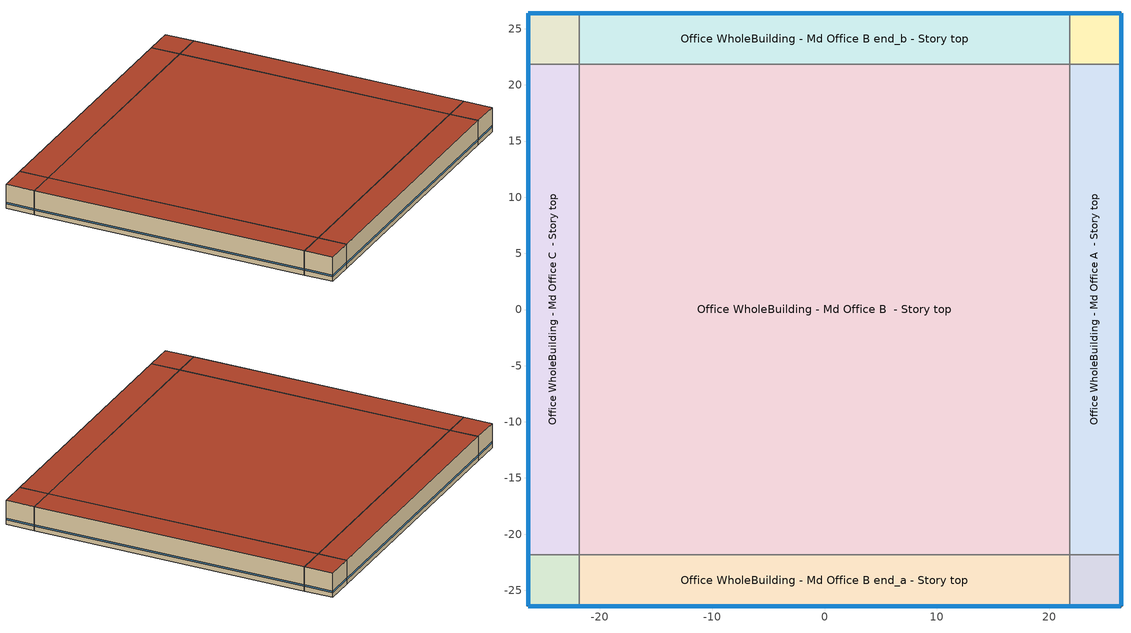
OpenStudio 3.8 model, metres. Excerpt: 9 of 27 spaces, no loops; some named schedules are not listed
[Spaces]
Office WholeBuilding - Md Office A end_a - Story top
 floor adiabatic (Typical Interior Floor): 26.4,-26.4 21.82,-26.4 21.82,-21.82 26.4,-21.82 z7.92
 wall outside (Office WholeBuilding - Md Office A end_a - Story top Wall 1 c tbd): 21.82,-26.4 26.4,-26.4 z7.92:11.89
 wall outside (Office WholeBuilding - Md Office A end_a - Story top Wall 3 c tbd): 26.4,-26.4 26.4,-21.82 z7.92:11.89
 wall to Office WholeBuilding - Md Office B end_a - Story top: 21.82,-21.82 21.82,-26.4 z7.92:11.89
 wall to Office WholeBuilding - Md Office A  - Story top: 26.4,-21.82 21.82,-21.82 z7.92:11.89
 window (Window U-1.01 SHGC 0.74): 21.85,-26.4 26.37,-26.4 / 26.4,-26.37 26.4,-21.85 z8.69:8.93
 roof outside (Office WholeBuilding - Md Office A end_a - Story top RoofCeiling 1 c tbd): 26.4,-21.82 21.82,-21.82 21.82,-26.4 26.4,-26.4 z11.89
Office WholeBuilding - Md Office B end_a - Story top
 floor adiabatic (Typical Interior Floor): 21.82,-26.4 -21.82,-26.4 -21.82,-21.82 21.82,-21.82 z7.92
 wall outside (Office WholeBuilding - Md Office B end_a - Story top Wall 1 c tbd): -21.82,-26.4 21.82,-26.4 z7.92:11.89
 wall to Office WholeBuilding - Md Office C end_a - Story top: -21.82,-21.82 -21.82,-26.4 z7.92:11.89
 wall to Office WholeBuilding - Md Office B  - Story top: 21.82,-21.82 -21.82,-21.82 z7.92:11.89
 window (Window U-1.01 SHGC 0.74): -21.8,-26.4 21.8,-26.4 z8.69:8.92
 roof outside (Office WholeBuilding - Md Office B end_a - Story top RoofCeiling 1 c tbd): 21.82,-21.82 -21.82,-21.82 -21.82,-26.4 21.82,-26.4 z11.89
Office WholeBuilding - Md Office C end_a - Story top
 floor adiabatic (Typical Interior Floor): -21.82,-26.4 -26.4,-26.4 -26.4,-21.82 -21.82,-21.82 z7.92
 wall outside (Office WholeBuilding - Md Office C end_a - Story top Wall 1 c tbd): -26.4,-26.4 -21.82,-26.4 z7.92:11.89
 wall outside (Office WholeBuilding - Md Office C end_a - Story top Wall 2 c tbd): -26.4,-21.82 -26.4,-26.4 z7.92:11.89
 wall to Office WholeBuilding - Md Office C  - Story top: -21.82,-21.82 -26.4,-21.82 z7.92:11.89
 window (Window U-1.01 SHGC 0.74): -26.37,-26.4 -21.85,-26.4 / -26.4,-21.85 -26.4,-26.37 z8.69:8.93
 roof outside (Office WholeBuilding - Md Office C end_a - Story top RoofCeiling 1 c tbd): -21.82,-21.82 -26.4,-21.82 -26.4,-26.4 -21.82,-26.4 z11.89
Office WholeBuilding - Md Office A  - Story top
 floor adiabatic (Typical Interior Floor): 26.4,-21.82 21.82,-21.82 21.82,21.82 26.4,21.82 z7.92
 wall outside (Office WholeBuilding - Md Office A  - Story top Wall 3 c tbd): 26.4,-21.82 26.4,21.82 z7.92:11.89
 wall to Office WholeBuilding - Md Office B  - Story top: 21.82,21.82 21.82,-21.82 z7.92:11.89
 wall to Office WholeBuilding - Md Office A end_b - Story top: 26.4,21.82 21.82,21.82 z7.92:11.89
 window (Window U-1.01 SHGC 0.74): 26.4,-21.8 26.4,21.8 z8.69:8.92
 roof outside (Office WholeBuilding - Md Office A  - Story top RoofCeiling 1 c tbd): 26.4,21.82 21.82,21.82 21.82,-21.82 26.4,-21.82 z11.89
Office WholeBuilding - Md Office B  - Story top
 floor adiabatic (Typical Interior Floor): 21.82,-21.82 -21.82,-21.82 -21.82,21.82 21.82,21.82 z7.92
 wall to Office WholeBuilding - Md Office C  - Story top: -21.82,21.82 -21.82,-21.82 z7.92:11.89
 wall to Office WholeBuilding - Md Office B end_b - Story top: 21.82,21.82 -21.82,21.82 z7.92:11.89
 roof outside: 21.82,21.82 -21.82,21.82 -21.82,-21.82 21.82,-21.82 z11.89
Office WholeBuilding - Md Office C  - Story top
 floor adiabatic (Typical Interior Floor): -21.82,-21.82 -26.4,-21.82 -26.4,21.82 -21.82,21.82 z7.92
 wall outside (Office WholeBuilding - Md Office C  - Story top Wall 2 c tbd): -26.4,21.82 -26.4,-21.82 z7.92:11.89
 wall to Office WholeBuilding - Md Office C end_b - Story top: -21.82,21.82 -26.4,21.82 z7.92:11.89
 window (Window U-1.01 SHGC 0.74): -26.4,21.8 -26.4,-21.8 z8.69:8.92
 roof outside (Office WholeBuilding - Md Office C  - Story top RoofCeiling 1 c tbd): -21.82,21.82 -26.4,21.82 -26.4,-21.82 -21.82,-21.82 z11.89
Office WholeBuilding - Md Office A end_b - Story top
 floor adiabatic (Typical Interior Floor): 26.4,21.82 21.82,21.82 21.82,26.4 26.4,26.4 z7.92
 wall outside (Office WholeBuilding - Md Office A end_b - Story top Wall 4 c tbd): 26.4,26.4 21.82,26.4 z7.92:11.89
 wall outside (Office WholeBuilding - Md Office A end_b - Story top Wall 3 c tbd): 26.4,21.82 26.4,26.4 z7.92:11.89
 wall to Office WholeBuilding - Md Office B end_b - Story top: 21.82,26.4 21.82,21.82 z7.92:11.89
 window (Window U-1.01 SHGC 0.74): 26.4,21.85 26.4,26.37 / 26.37,26.4 21.85,26.4 z8.69:8.93
 roof outside (Office WholeBuilding - Md Office A end_b - Story top RoofCeiling 1 c tbd): 26.4,26.4 21.82,26.4 21.82,21.82 26.4,21.82 z11.89
Office WholeBuilding - Md Office B end_b - Story top
 floor adiabatic (Typical Interior Floor): 21.82,21.82 -21.82,21.82 -21.82,26.4 21.82,26.4 z7.92
 wall outside (Office WholeBuilding - Md Office B end_b - Story top Wall 4 c tbd): 21.82,26.4 -21.82,26.4 z7.92:11.89
 wall to Office WholeBuilding - Md Office C end_b - Story top: -21.82,26.4 -21.82,21.82 z7.92:11.89
 window (Window U-1.01 SHGC 0.74): 21.8,26.4 -21.8,26.4 z8.69:8.92
 roof outside (Office WholeBuilding - Md Office B end_b - Story top RoofCeiling 1 c tbd): 21.82,26.4 -21.82,26.4 -21.82,21.82 21.82,21.82 z11.89
Office WholeBuilding - Md Office C end_b - Story top
 floor adiabatic (Typical Interior Floor): -21.82,21.82 -26.4,21.82 -26.4,26.4 -21.82,26.4 z7.92
 wall outside (Office WholeBuilding - Md Office C end_b - Story top Wall 2 c tbd): -26.4,26.4 -26.4,21.82 z7.92:11.89
 wall outside (Office WholeBuilding - Md Office C end_b - Story top Wall 4 c tbd): -21.82,26.4 -26.4,26.4 z7.92:11.89
 window (Window U-1.01 SHGC 0.74): -26.4,26.37 -26.4,21.85 / -21.85,26.4 -26.37,26.4 z8.69:8.93
 roof outside (Office WholeBuilding - Md Office C end_b - Story top RoofCeiling 1 c tbd): -21.82,26.4 -26.4,26.4 -26.4,21.82 -21.82,21.82 z11.89
[Building]
ComStock DOE Ref Pre-1980|MediumOffice: North Axis {deg}=135; Default Construction Set=ComStock DOE Ref Pre-1980 - Office - ASHRAE 169-2013-3A; Default Schedule Set=Building Default Schedule Set; Standards Building Type=Office
[Site]
Maxwell Afb_AL_USA: Latitude {deg}=32.38; Longitude {deg}=-86.36; Time Zone {hr}=-6; Elevation {m}=52; Terrain=City
[Site:WaterMainsTemperature]
Calculation Method=Correlation; Annual Average Outdoor Air Temperature {C}=18.7358; Maximum Difference In Monthly Average Outdoor Air Temperatures {deltaC}=20.53
[SizingPeriod:DesignDay] Barometric Pressure {Pa}=100702; Rain Indicator=No; Snow Indicator=No; Day of Month=21; Daylight Saving Time Indicator=No; Humidity Condition Type=Wetbulb; Dry-Bulb Temperature Range Modifier Type=DefaultMultipliers
Name | Maximum Dry-Bulb Temperature {C} | Daily Dry-Bulb Temperature Range {deltaC} | Wind Speed {m/s} | Wind Direction {deg} | Month | Day Type | Wetbulb or DewPoint at Maximum Dry-Bulb {C} | Solar Model Indicator | ASHRAE Clear Sky Optical Depth for Beam Irradiance | ASHRAE Clear Sky Optical Depth for Diffuse Irradiance | Sky Clearness
Maxwell Afb Ann Clg .4% Condns DB=>MWB 1 | 36.3 | 10.3 | 3 | 240 | 7 | SummerDesignDay | 24.8 | ASHRAETau | 0.459 | 2.177
Maxwell Afb Ann Clg .4% Condns WB=>MDB 1 | 32.9 | 10.3 | 3 | 240 | 7 | SummerDesignDay | 27 | ASHRAETau | 0.459 | 2.177
Maxwell Afb Ann Htg 99.6% Condns DB 1 | -2.8 | 0 | 2.5 | 290 | 1 | WinterDesignDay | -2.8 | ASHRAEClearSky |  |  | 0
Maxwell Afb August .4% Condns DB=>MCWB 1 | 37.5 | 10.4 | 3 | 240 | 8 | SummerDesignDay | 24.8 | ASHRAETau | 0.429 | 2.293
[ClimateZones]
Climate Zone Institution Name 1=ASHRAE; Climate Zone Document Name 1=ANSI/ASHRAE Standard 169; Climate Zone Document Year 1=2006; Climate Zone Value 1=ASHRAE 169-2013-3A
[Site:GroundTemperature:FCfactorMethod]
January Ground Temperature {C}=20.78; February Ground Temperature {C}=11.24; March Ground Temperature {C}=10.69; April Ground Temperature {C}=6.6; May Ground Temperature {C}=16.02; June Ground Temperature {C}=13.53; July Ground Temperature {C}=15.75; August Ground Temperature {C}=23.83; September Ground Temperature {C}=26.49; October Ground Temperature {C}=27.13; November Ground Temperature {C}=26.16; December Ground Temperature {C}=26.61
[DefaultConstructionSet]
ComStock DOE Ref Pre-1980 - Office - ASHRAE 169-2013-3A: Default Exterior Surface Constructions=Default Surface Constructions 1; Default Interior Surface Constructions=Default Surface Constructions 2; Default Ground Contact Surface Constructions=Default Surface Constructions 3; Default Exterior SubSurface Constructions=Default Sub Surface Constructions 1; Default Interior SubSurface Constructions=Default Sub Surface Constructions 2; Interior Partition Construction=Typical Interior Partition
[DefaultSurfaceConstructions]
Name | Floor Construction | Wall Construction | Roof Ceiling Construction
Default Surface Constructions 1 | Typical Insulated Exterior Mass Floor | Typical Insulated Steel Framed Exterior Wall R-4.44 | Typical IEAD Roof R-10.0
Default Surface Constructions 2 | Typical Interior Floor | Typical Interior Wall | Typical Interior Ceiling
Default Surface Constructions 3 | Typical Insulated Carpeted 6in Slab Floor | Typical Insulated Basement Mass Wall
[Construction]
Typical Insulated Exterior Mass Floor: 4 in. Normalweight Concrete Floor, Typical Carpet Pad
Typical IEAD Roof R-10.0: Roof Membrane, Typical Insulation R-8.88, Metal Roof Surface
Typical Interior Floor: 100mm Normalweight concrete floor, CP02 CARPET PAD
Typical Interior Wall: G01 13mm gypsum board, G01 13mm gypsum board
Typical Interior Ceiling: CP02 CARPET PAD, 100mm Normalweight concrete floor
Typical Insulated Carpeted 6in Slab Floor: 6 in. Normalweight Concrete Floor, Typical Carpet Pad
Typical Insulated Basement Mass Wall: 8 in. Concrete Block Basement Wall
U 1.22 SHGC 0.54 Simple Glazing: U 1.22 SHGC 0.54 Simple Glazing
Typical Insulated Metal Door: F08 Metal surface, Typical Insulation R-2.27
U 0.88 SHGC 0.16 Sgl Ref-A-L Clr 6mm: REF A CLEAR LO 6MM
Typical Overhead Door: Typical Insulation R-2.27
Typical Interior Window: Clear 3mm
Typical Interior Door; Typical Interior Partition: G05 25mm wood
Typical Insulated Steel Framed Exterior Wall R-4.44: 25mm Stucco, 5/8 in. Gypsum Board, Typical Insulation R-2.27, 5/8 in. Gypsum Board
InteriorFurnishings: Std Wood 6inch
Window U-1.01 SHGC 0.74: Simple Glazing Single - No LowE - Clear - Aluminum
Office WholeBuilding - Md Office A  - Story top RoofCeiling 1 c tbd: Roof Membrane, Office WholeBuilding - Md Office A  - Story top RoofCeiling  ... m tbd, Metal Roof Surface
Office WholeBuilding - Md Office A  - Story top Wall 3 c tbd: 25mm Stucco, 5/8 in. Gypsum Board, Office WholeBuilding - Md Office A  - Story top Wall 3 m tbd, 5/8 in. Gypsum Board
Office WholeBuilding - Md Office A end_a - Story top RoofCeiling 1 c tbd: Roof Membrane, Office WholeBuilding - Md Office A end_a - Story top RoofCei ... m tbd, Metal Roof Surface
Office WholeBuilding - Md Office A end_a - Story top Wall 1 c tbd: 25mm Stucco, 5/8 in. Gypsum Board, Office WholeBuilding - Md Office A end_a - Story top Wall 1 m tbd, 5/8 in. Gypsum Board
Office WholeBuilding - Md Office A end_a - Story top Wall 3 c tbd: 25mm Stucco, 5/8 in. Gypsum Board, Office WholeBuilding - Md Office A end_a - Story top Wall 3 m tbd, 5/8 in. Gypsum Board
Office WholeBuilding - Md Office A end_b - Story top RoofCeiling 1 c tbd: Roof Membrane, Office WholeBuilding - Md Office A end_b - Story top RoofCei ... m tbd, Metal Roof Surface
Office WholeBuilding - Md Office A end_b - Story top Wall 3 c tbd: 25mm Stucco, 5/8 in. Gypsum Board, Office WholeBuilding - Md Office A end_b - Story top Wall 3 m tbd, 5/8 in. Gypsum Board
Office WholeBuilding - Md Office A end_b - Story top Wall 4 c tbd: 25mm Stucco, 5/8 in. Gypsum Board, Office WholeBuilding - Md Office A end_b - Story top Wall 4 m tbd, 5/8 in. Gypsum Board
Office WholeBuilding - Md Office B end_a - Story top RoofCeiling 1 c tbd: Roof Membrane, Office WholeBuilding - Md Office B end_a - Story top RoofCei ... m tbd, Metal Roof Surface
Office WholeBuilding - Md Office B end_a - Story top Wall 1 c tbd: 25mm Stucco, 5/8 in. Gypsum Board, Office WholeBuilding - Md Office B end_a - Story top Wall 1 m tbd, 5/8 in. Gypsum Board
Office WholeBuilding - Md Office B end_b - Story top RoofCeiling 1 c tbd: Roof Membrane, Office WholeBuilding - Md Office B end_b - Story top RoofCei ... m tbd, Metal Roof Surface
Office WholeBuilding - Md Office B end_b - Story top Wall 4 c tbd: 25mm Stucco, 5/8 in. Gypsum Board, Office WholeBuilding - Md Office B end_b - Story top Wall 4 m tbd, 5/8 in. Gypsum Board
Office WholeBuilding - Md Office C  - Story top RoofCeiling 1 c tbd: Roof Membrane, Office WholeBuilding - Md Office C  - Story top RoofCeiling  ... m tbd, Metal Roof Surface
Office WholeBuilding - Md Office C  - Story top Wall 2 c tbd: 25mm Stucco, 5/8 in. Gypsum Board, Office WholeBuilding - Md Office C  - Story top Wall 2 m tbd, 5/8 in. Gypsum Board
Office WholeBuilding - Md Office C end_a - Story top RoofCeiling 1 c tbd: Roof Membrane, Office WholeBuilding - Md Office C end_a - Story top RoofCei ... m tbd, Metal Roof Surface
Office WholeBuilding - Md Office C end_a - Story top Wall 1 c tbd: 25mm Stucco, 5/8 in. Gypsum Board, Office WholeBuilding - Md Office C end_a - Story top Wall 1 m tbd, 5/8 in. Gypsum Board
Office WholeBuilding - Md Office C end_a - Story top Wall 2 c tbd: 25mm Stucco, 5/8 in. Gypsum Board, Office WholeBuilding - Md Office C end_a - Story top Wall 2 m tbd, 5/8 in. Gypsum Board
Office WholeBuilding - Md Office C end_b - Story top RoofCeiling 1 c tbd: Roof Membrane, Office WholeBuilding - Md Office C end_b - Story top RoofCei ... m tbd, Metal Roof Surface
Office WholeBuilding - Md Office C end_b - Story top Wall 2 c tbd: 25mm Stucco, 5/8 in. Gypsum Board, Office WholeBuilding - Md Office C end_b - Story top Wall 2 m tbd, 5/8 in. Gypsum Board
Office WholeBuilding - Md Office C end_b - Story top Wall 4 c tbd: 25mm Stucco, 5/8 in. Gypsum Board, Office WholeBuilding - Md Office C end_b - Story top Wall 4 m tbd, 5/8 in. Gypsum Board
[Material] Thermal Absorptance=0.9
Name | Roughness | Thickness {m} | Conductivity {W/m-K} | Density {kg/m3} | Specific Heat {J/kg-K} | Solar Absorptance | Visible Absorptance
4 in. Normalweight Concrete Floor | MediumRough | 0.1016 | 2.31 | 2322 | 832 | 0.7 | 0.7
Roof Membrane | VeryRough | 0.0095 | 0.16 | 1121.29 | 1460 | 0.7 | 0.7
Metal Roof Surface; F08 Metal surface | Smooth | 0.0008 | 45.28 | 7824 | 500 | 0.7 | 0.7
100mm Normalweight concrete floor | MediumRough | 0.1016 | 2.31045 | 2322 | 832.557 | 0.7 | 0.7
G01 13mm gypsum board | Smooth | 0.0127 | 0.160031 | 800.001 | 1090.73 | 0.7 | 0.5
6 in. Normalweight Concrete Floor | MediumRough | 0.1524 | 2.31 | 2322 | 832 | 0.7 | 0.7
8 in. Concrete Block Basement Wall | MediumRough | 0.2032 | 1.326 | 1842 | 912 | 0.7 | 0.7
G05 25mm wood | MediumSmooth | 0.0254 | 0.15 | 608 | 1630 | 0.5 | 0.5
25mm Stucco | Smooth | 0.0254 | 0.72 | 1856 | 840 | 0.7 | 0.7
5/8 in. Gypsum Board | MediumSmooth | 0.0159 | 0.16 | 800 | 1090 | 0.7 | 0.7
Std Wood 6inch | MediumSmooth | 0.15 | 0.12 | 540 | 1210 | 0.7 | 0.7
[Material:NoMass] Roughness=Smooth; Thermal Absorptance=0.9; Solar Absorptance=0.7
Name | Thermal Resistance {m2-K/W} | Visible Absorptance
Typical Carpet Pad; CP02 CARPET PAD | 0.21648 | 0.8
Typical Insulation R-8.88 | 1.56434 | 0.7
Typical Insulation R-2.27 | 0.39899 | 0.7
Office WholeBuilding - Md Office A  - Story top RoofCeiling  ... m tbd; Office WholeBuilding - Md Office B end_a - Story top RoofCei ... m tbd; Office WholeBuilding - Md Office B end_b - Story top RoofCei ... m tbd; Office WholeBuilding - Md Office C  - Story top RoofCeiling  ... m tbd | 1.37668 | 0.7
Office WholeBuilding - Md Office A  - Story top Wall 3 m tbd; Office WholeBuilding - Md Office B end_a - Story top Wall 1 m tbd; Office WholeBuilding - Md Office B end_b - Story top Wall 4 m tbd; Office WholeBuilding - Md Office C  - Story top Wall 2 m tbd | 0.342587 | 0.7
Office WholeBuilding - Md Office A end_a - Story top RoofCei ... m tbd; Office WholeBuilding - Md Office A end_b - Story top RoofCei ... m tbd; Office WholeBuilding - Md Office C end_a - Story top RoofCei ... m tbd; Office WholeBuilding - Md Office C end_b - Story top RoofCei ... m tbd | 1.22923 | 0.7
Office WholeBuilding - Md Office A end_a - Story top Wall 1 m tbd; Office WholeBuilding - Md Office A end_a - Story top Wall 3 m tbd; Office WholeBuilding - Md Office A end_b - Story top Wall 3 m tbd; Office WholeBuilding - Md Office A end_b - Story top Wall 4 m tbd; Office WholeBuilding - Md Office C end_a - Story top Wall 1 m tbd; Office WholeBuilding - Md Office C end_a - Story top Wall 2 m tbd; Office WholeBuilding - Md Office C end_b - Story top Wall 2 m tbd; Office WholeBuilding - Md Office C end_b - Story top Wall 4 m tbd | 0.341408 | 0.7
[DefaultSubSurfaceConstructions]
Name | Fixed Window Construction | Operable Window Construction | Door Construction | Glass Door Construction | Overhead Door Construction | Tubular Daylight Dome Construction | Tubular Daylight Diffuser Construction
Default Sub Surface Constructions 1 | U 1.22 SHGC 0.54 Simple Glazing | U 1.22 SHGC 0.54 Simple Glazing | Typical Insulated Metal Door | U 0.88 SHGC 0.16 Sgl Ref-A-L Clr 6mm | Typical Overhead Door | Typical Interior Window | Typical Interior Window
Default Sub Surface Constructions 2 | Typical Interior Window | Typical Interior Window | Typical Interior Door
[WindowMaterial:SimpleGlazingSystem]
Name | U-Factor {W/m2-K} | Solar Heat Gain Coefficient | Visible Transmittance
U 1.22 SHGC 0.54 Simple Glazing | 6.92748 | 0.54 | 0.81
Simple Glazing Single - No LowE - Clear - Aluminum | 5.73505 | 0.744 | 0.754
[WindowMaterial:Glazing] Optical Data Type=SpectralAverage; Infrared Transmittance at Normal Incidence=0; Front Side Infrared Hemispherical Emissivity=0.84; Conductivity {W/m-K}=0.9; Dirt Correction Factor for Solar and Visible Transmittance=1; Solar Diffusing=No
Name | Thickness {m} | Solar Transmittance at Normal Incidence | Front Side Solar Reflectance at Normal Incidence | Back Side Solar Reflectance at Normal Incidence | Visible Transmittance at Normal Incidence | Front Side Visible Reflectance at Normal Incidence | Back Side Visible Reflectance at Normal Incidence | Back Side Infrared Hemispherical Emissivity
REF A CLEAR LO 6MM | 0.006 | 0.066 | 0.341 | 0.493 | 0.08 | 0.41 | 0.37 | 0.4
Clear 3mm | 0.003 | 0.837 | 0.075 | 0.075 | 0.898 | 0.081 | 0.081 | 0.84
[SpaceType]
Office WholeBuilding - Md Office - ComStock DOE Ref Pre-1980: Default Schedule Set=Office WholeBuilding - Md Office Schedule Set; Design Specification Outdoor Air Object=Office WholeBuilding - Md Office Ventilation; Standards Building Type=Office; Standards Space Type=WholeBuilding - Md Office
[BuildingStory]
Story top: Nominal Z Coordinate {m}=7.9248; Nominal Floor to Floor Height {m}=3.9624
[Space] Space Type=Office WholeBuilding - Md Office - ComStock DOE Ref Pre-1980; Building Story=Story top
Name | Thermal Zone
Office WholeBuilding - Md Office A end_a - Story top | Zone Office WholeBuilding - Md Office A end_a - Story top
Office WholeBuilding - Md Office B end_a - Story top | Zone Office WholeBuilding - Md Office B end_a - Story top
Office WholeBuilding - Md Office C end_a - Story top | Zone Office WholeBuilding - Md Office C end_a - Story top
Office WholeBuilding - Md Office A  - Story top | Zone Office WholeBuilding - Md Office A  - Story top
Office WholeBuilding - Md Office B  - Story top | Zone Office WholeBuilding - Md Office B  - Story top
Office WholeBuilding - Md Office C  - Story top | Zone Office WholeBuilding - Md Office C  - Story top
Office WholeBuilding - Md Office A end_b - Story top | Zone Office WholeBuilding - Md Office A end_b - Story top
Office WholeBuilding - Md Office B end_b - Story top | Zone Office WholeBuilding - Md Office B end_b - Story top
Office WholeBuilding - Md Office C end_b - Story top | Zone Office WholeBuilding - Md Office C end_b - Story top
[ThermalZone] Multiplier=1; Use Ideal Air Loads=No
Name | Thermostat
Zone Office WholeBuilding - Md Office A end_a - Story top | Office WholeBuilding - Md Office - ComStock DOE Ref Pre-1980 Thermostat 5
Zone Office WholeBuilding - Md Office B end_a - Story top | Office WholeBuilding - Md Office - ComStock DOE Ref Pre-1980 Thermostat 14
Zone Office WholeBuilding - Md Office C end_a - Story top | Office WholeBuilding - Md Office - ComStock DOE Ref Pre-1980 Thermostat 23
Zone Office WholeBuilding - Md Office A  - Story top | Office WholeBuilding - Md Office - ComStock DOE Ref Pre-1980 Thermostat 2
Zone Office WholeBuilding - Md Office B  - Story top | Office WholeBuilding - Md Office - ComStock DOE Ref Pre-1980 Thermostat 11
Zone Office WholeBuilding - Md Office C  - Story top | Office WholeBuilding - Md Office - ComStock DOE Ref Pre-1980 Thermostat 20
Zone Office WholeBuilding - Md Office A end_b - Story top | Office WholeBuilding - Md Office - ComStock DOE Ref Pre-1980 Thermostat 8
Zone Office WholeBuilding - Md Office B end_b - Story top | Office WholeBuilding - Md Office - ComStock DOE Ref Pre-1980 Thermostat 17
Zone Office WholeBuilding - Md Office C end_b - Story top | Office WholeBuilding - Md Office - ComStock DOE Ref Pre-1980 Thermostat 26
[People:Definition]
Office WholeBuilding - Md Office People Definition: Number of People Calculation Method=People/Area; People per Space Floor Area {person/m2}=0.0538196; Fraction Radiant=0.3
[People]
Office WholeBuilding - Md Office People: People Definition=Office WholeBuilding - Md Office People Definition; Space or SpaceType=Office WholeBuilding - Md Office - ComStock DOE Ref Pre-1980; Work Efficiency Schedule=Work Efficiency Schedule; Clothing Insulation Schedule=Clothing Schedule; Air Velocity Schedule=Air Velocity Schedule; Multiplier=1
[Lights:Definition] Design Level Calculation Method=Watts/Area; Fraction Visible=0.2; Return Air Fraction=0
Name | Watts per Space Floor Area {W/m2} | Fraction Radiant
Office WholeBuilding - Md Office - ComStock DOE Ref Pre-1980 General Lights Definition | 4.61388 | 0.365
Office WholeBuilding - Md Office - ComStock DOE Ref Pre-1980 Wall Wash Lights Definition | 1.07152 | 0.165
[ElectricEquipment:Definition]
Office WholeBuilding - Md Office Elec Equip Definition: Design Level Calculation Method=Watts/Area; Watts per Space Floor Area {W/m2}=10.7639; Fraction Latent=0; Fraction Radiant=0.5; Fraction Lost=0
[ElectricEquipment]
Office WholeBuilding - Md Office Elec Equip: Electric Equipment Definition=Office WholeBuilding - Md Office Elec Equip Definition; Space or SpaceType=Office WholeBuilding - Md Office - ComStock DOE Ref Pre-1980; Schedule=Office BLDG_EQUIP_EndUseData BPR Adjusted
[DesignSpecification:OutdoorAir]
Office WholeBuilding - Md Office Ventilation: Outdoor Air Method=Sum; Outdoor Air Flow per Person {m3/s-person}=0.00943895
[DefaultScheduleSet]
Name | Number of People Schedule | People Activity Level Schedule | Lighting Schedule | Electric Equipment Schedule | Infiltration Schedule | Hours of Operation Schedule
Office WholeBuilding - Md Office Schedule Set | Medium Office Bldg Occ | Medium Office Activity | Office BLDG_LIGHT_EndUseData | Office BLDG_EQUIP_EndUseData | Medium Office Infil Quarter On
Building Default Schedule Set |  |  |  |  |  | Building Hours of Operation NonResidential
[Exterior:Lights:Definition]
Name | Design Level {W}
Parking Areas and Drives Def (W/ft^2) | 0.0497494
Building Facades Def (W/ft^2) | 0.25
Main Entries Def (W/ft) | 30
Other Doors Def (W/ft) | 25
[Exterior:Lights] Schedule=Always On Discrete; Control Option=AstronomicalClock
Name | Exterior Lights Definition | Multiplier
Parking Areas and Drives | Parking Areas and Drives Def (W/ft^2) | 145800
Building Facades | Building Facades Def (W/ft^2) | 9006.66
Main Entries | Main Entries Def (W/ft) | 24
Other Doors | Other Doors Def (W/ft) | 36
[ThermostatSetpoint:DualSetpoint] Heating Setpoint Temperature Schedule=Medium Office HtgSetp; Cooling Setpoint Temperature Schedule=Medium Office ClgSetp
Office WholeBuilding - Md Office - ComStock DOE Ref Pre-1980 Thermostat 2; Office WholeBuilding - Md Office - ComStock DOE Ref Pre-1980 Thermostat 5; Office WholeBuilding - Md Office - ComStock DOE Ref Pre-1980 Thermostat 8; Office WholeBuilding - Md Office - ComStock DOE Ref Pre-1980 Thermostat 11; Office WholeBuilding - Md Office - ComStock DOE Ref Pre-1980 Thermostat 14; Office WholeBuilding - Md Office - ComStock DOE Ref Pre-1980 Thermostat 17; Office WholeBuilding - Md Office - ComStock DOE Ref Pre-1980 Thermostat 20; Office WholeBuilding - Md Office - ComStock DOE Ref Pre-1980 Thermostat 23; Office WholeBuilding - Md Office - ComStock DOE Ref Pre-1980 Thermostat 26
[InternalMass:Definition]
Internal Mass Definition 1: Construction=InteriorFurnishings; Design Level Calculation Method=SurfaceArea/Area; Surface Area per Space Floor Area=2
[InternalMass] Internal Mass Definition=Internal Mass Definition 1; Multiplier=1
Name | Space or SpaceType
Office WholeBuilding - Md Office B end_b - Story top Mass | Office WholeBuilding - Md Office B end_b - Story top
Office WholeBuilding - Md Office A end_b - Story top Mass | Office WholeBuilding - Md Office A end_b - Story top
Office WholeBuilding - Md Office C  - Story top Mass | Office WholeBuilding - Md Office C  - Story top
Office WholeBuilding - Md Office C end_a - Story top Mass | Office WholeBuilding - Md Office C end_a - Story top
Office WholeBuilding - Md Office B  - Story top Mass | Office WholeBuilding - Md Office B  - Story top
Office WholeBuilding - Md Office A end_a - Story top Mass | Office WholeBuilding - Md Office A end_a - Story top
Office WholeBuilding - Md Office B end_a - Story top Mass | Office WholeBuilding - Md Office B end_a - Story top
Office WholeBuilding - Md Office C end_b - Story top Mass | Office WholeBuilding - Md Office C end_b - Story top
Office WholeBuilding - Md Office A  - Story top Mass | Office WholeBuilding - Md Office A  - Story top
[Lights] Space or SpaceType=Office WholeBuilding - Md Office - ComStock DOE Ref Pre-1980; Schedule=Office BLDG_LIGHT_EndUseData BPR Adjusted; Fraction Replaceable=1
Name | Lights Definition
Office WholeBuilding - Md Office - ComStock DOE Ref Pre-1980 General Lighting | Office WholeBuilding - Md Office - ComStock DOE Ref Pre-1980 General Lights Definition
Office WholeBuilding - Md Office - ComStock DOE Ref Pre-1980 Wall Wash Lighting | Office WholeBuilding - Md Office - ComStock DOE Ref Pre-1980 Wall Wash Lights Definition
[SpaceInfiltration:DesignFlowRate] Design Flow Rate Calculation Method=Flow/ExteriorArea; Flow per Exterior Surface Area {m3/s-m2}=0.00123985; Velocity Term Coefficient=0
Name | Space or SpaceType | Schedule | Constant Term Coefficient | Temperature Term Coefficient | Velocity Squared Term Coefficient
Office WholeBuilding - Md Office B end_b - Story top HVAC On Infiltration | Office WholeBuilding - Md Office B end_b - Story top | Infiltration HVAC On Schedule | -0.0451 | 0.0046 | 0.0327
Office WholeBuilding - Md Office B end_b - Story top HVAC Off Infiltration | Office WholeBuilding - Md Office B end_b - Story top | Infiltration HVAC Off Schedule | 0 | 0.0173 | 0.0398
Office WholeBuilding - Md Office A end_b - Story top HVAC On Infiltration | Office WholeBuilding - Md Office A end_b - Story top | Infiltration HVAC On Schedule | -0.0451 | 0.0046 | 0.0327
Office WholeBuilding - Md Office A end_b - Story top HVAC Off Infiltration | Office WholeBuilding - Md Office A end_b - Story top | Infiltration HVAC Off Schedule | 0 | 0.0173 | 0.0398
Office WholeBuilding - Md Office C  - Story top HVAC On Infiltration | Office WholeBuilding - Md Office C  - Story top | Infiltration HVAC On Schedule | -0.0451 | 0.0046 | 0.0327
Office WholeBuilding - Md Office C  - Story top HVAC Off Infiltration | Office WholeBuilding - Md Office C  - Story top | Infiltration HVAC Off Schedule | 0 | 0.0173 | 0.0398
Office WholeBuilding - Md Office C end_a - Story top HVAC On Infiltration | Office WholeBuilding - Md Office C end_a - Story top | Infiltration HVAC On Schedule | -0.0451 | 0.0046 | 0.0327
Office WholeBuilding - Md Office C end_a - Story top HVAC Off Infiltration | Office WholeBuilding - Md Office C end_a - Story top | Infiltration HVAC Off Schedule | 0 | 0.0173 | 0.0398
Office WholeBuilding - Md Office B  - Story top HVAC On Infiltration | Office WholeBuilding - Md Office B  - Story top | Infiltration HVAC On Schedule | -0.0451 | 0.0046 | 0.0327
Office WholeBuilding - Md Office B  - Story top HVAC Off Infiltration | Office WholeBuilding - Md Office B  - Story top | Infiltration HVAC Off Schedule | 0 | 0.0173 | 0.0398
Office WholeBuilding - Md Office A end_a - Story top HVAC On Infiltration | Office WholeBuilding - Md Office A end_a - Story top | Infiltration HVAC On Schedule | -0.0451 | 0.0046 | 0.0327
Office WholeBuilding - Md Office A end_a - Story top HVAC Off Infiltration | Office WholeBuilding - Md Office A end_a - Story top | Infiltration HVAC Off Schedule | 0 | 0.0173 | 0.0398
Office WholeBuilding - Md Office B end_a - Story top HVAC On Infiltration | Office WholeBuilding - Md Office B end_a - Story top | Infiltration HVAC On Schedule | -0.0451 | 0.0046 | 0.0327
Office WholeBuilding - Md Office B end_a - Story top HVAC Off Infiltration | Office WholeBuilding - Md Office B end_a - Story top | Infiltration HVAC Off Schedule | 0 | 0.0173 | 0.0398
Office WholeBuilding - Md Office C end_b - Story top HVAC On Infiltration | Office WholeBuilding - Md Office C end_b - Story top | Infiltration HVAC On Schedule | -0.0451 | 0.0046 | 0.0327
Office WholeBuilding - Md Office C end_b - Story top HVAC Off Infiltration | Office WholeBuilding - Md Office C end_b - Story top | Infiltration HVAC Off Schedule | 0 | 0.0173 | 0.0398
Office WholeBuilding - Md Office A  - Story top HVAC On Infiltration | Office WholeBuilding - Md Office A  - Story top | Infiltration HVAC On Schedule | -0.0451 | 0.0046 | 0.0327
Office WholeBuilding - Md Office A  - Story top HVAC Off Infiltration | Office WholeBuilding - Md Office A  - Story top | Infiltration HVAC Off Schedule | 0 | 0.0173 | 0.0398
[Schedule:Ruleset]
Name | Default Day Schedule | Summer Design Day Schedule | Winter Design Day Schedule
Clothing Schedule | Clothing Schedule Default Winter Clothes
Air Velocity Schedule | Air Velocity Schedule Default
Work Efficiency Schedule | Work Efficiency Schedule Default
Medium Office Bldg Occ | Medium Office Bldg Occ Default | Medium Office Bldg Occ Summer Design Day | Medium Office Bldg Occ Winter Design Day
Medium Office Activity | Medium Office Activity Default | Medium Office Activity Summer Design Day | Medium Office Activity Winter Design Day
Office BLDG_LIGHT_EndUseData | Office BLDG_LIGHT_EndUseData Default | Office BLDG_LIGHT_EndUseData Summer Design Day | Office BLDG_LIGHT_EndUseData Winter Design Day
Office BLDG_EQUIP_EndUseData | Office BLDG_EQUIP_EndUseData Default | Office BLDG_EQUIP_EndUseData Summer Design Day | Office BLDG_EQUIP_EndUseData Winter Design Day
Medium Office Infil Quarter On | Medium Office Infil Quarter On Default | Medium Office Infil Quarter On Summer Design Day | Medium Office Infil Quarter On Winter Design Day
Medium Office HtgSetp | Medium Office HtgSetp Default | Schedule Day 37 | Schedule Day 38
Medium Office ClgSetp | Medium Office ClgSetp Default | Schedule Day 35 | Schedule Day 36
Building Hours of Operation NonResidential | Building Hours of Operation NonResidential Default | Building Hours of Operation NonResidential Summer Design Day | Building Hours of Operation NonResidential Winter Design Day
Office BLDG_LIGHT_EndUseData BPR Adjusted | Office BLDG_LIGHT_EndUseData Default 1 | Office BLDG_LIGHT_EndUseData Summer Design Day 1 | Office BLDG_LIGHT_EndUseData Winter Design Day 1
Office BLDG_EQUIP_EndUseData BPR Adjusted | Office BLDG_EQUIP_EndUseData Default 1 | Office BLDG_EQUIP_EndUseData Summer Design Day 1 | Office BLDG_EQUIP_EndUseData Winter Design Day 1
[Schedule:Day]
Clothing Schedule Default Winter Clothes: 24, 0, 1
Clothing Schedule Summer Clothes: 24, 0, 0.5
Air Velocity Schedule Default: 24, 0, 0.2
Work Efficiency Schedule Default: 24, 0, 0
Medium Office Bldg Occ Sat Day: No, 0, 15, 0.025, 0, 30, 0.0166667, 0, 45, 0.00833333, 1, 0, 0, 7, 0, 0, 7, 15, 0.0125, 7, 30, 0.025, 7, 45, 0.0375, 8, 0, 0.05, 8, 15, 0.0625, 8, 30, 0.075, 8, 45, 0.0875, 9, 0, 0.1, 9, 15, 0.15, 9, 30, 0.2, 9, 45, 0.25, 10, 0, 0.3, 10, 15, 0.35, 10, 30, 0.4, 10, 45, 0.45, 11, 0, 0.5, 16, 45, 0.5, 17, 0, 0.480952, 17, 15, 0.461905, 17, 30, 0.442857, 17, 45, 0.42381, 18, 0, 0.404762, 18, 15, 0.385714, 18, 30, 0.366667, 18, 45, 0.347619, 19, 0, 0.328571, 19, 15, 0.309524, 19, 30, 0.290476, 19, 45, 0.271429, 20, 0, 0.252381, 20, 15, 0.233333, 20, 30, 0.214286, 20, 45, 0.195238, 21, 0, 0.17619, 21, 15, 0.157143, 21, 30, 0.138095, 21, 45, 0.119048, 22, 0, 0.1, 22, 15, 0.0916667, 22, 30, 0.0833333, 22, 45, 0.075, 23, 0, 0.0666667, 23, 15, 0.0583333, 23, 30, 0.05, 23, 45, 0.0416667, 24, 0, 0.0333333
Medium Office Bldg Occ WntrDsn|Sun Day: No, 10, 0, 0, 24, 0, 0
Office BLDG_LIGHT_EndUseData Default: No, 0, 15, 0.035918, 0, 30, 0.036031, 0, 45, 0.036144, 1, 0, 0.036257, 1, 15, 0.03637, 1, 30, 0.036483, 1, 45, 0.036596, 2, 0, 0.036709, 2, 15, 0.0401453, 2, 30, 0.0435815, 2, 45, 0.0470177, 3, 0, 0.050454, 3, 15, 0.0476587, 3, 30, 0.0448635, 3, 45, 0.0420683, 4, 0, 0.039273, 4, 15, 0.0396248, 4, 30, 0.0399765, 4, 45, 0.0403283, 5, 0, 0.04068, 5, 15, 0.0519527, 5, 30, 0.0632255, 5, 45, 0.0744983, 6, 0, 0.085771, 6, 15, 0.111016, 6, 30, 0.136262, 6, 45, 0.161507, 7, 0, 0.186752, 7, 15, 0.275585, 7, 30, 0.364419, 7, 45, 0.453253, 8, 0, 0.542086, 8, 15, 0.599833, 8, 30, 0.657579, 8, 45, 0.715326, 9, 0, 0.773073, 9, 15, 0.796454, 9, 30, 0.819834, 9, 45, 0.843215, 10, 0, 0.801306, 10, 15, 0.784672, 10, 30, 0.768039, 10, 45, 0.774076, 11, 0, 0.780114, 11, 15, 0.786151, 11, 30, 0.792188, 11, 45, 0.785442, 12, 0, 0.778695, 12, 15, 0.771949, 12, 30, 0.765202, 12, 45, 0.725717, 13, 0, 0.686231, 13, 15, 0.646746, 13, 30, 0.120729, 13, 45, 0.10608, 14, 0, 0.09143, 14, 15, 0.090147, 14, 30, 0.088864, 14, 45, 0.087581, 15, 0, 0.086298, 15, 15, 0.0865627, 15, 30, 0.0868275, 15, 45, 0.0870922, 16, 0, 0.087357, 16, 15, 0.0872172, 16, 30, 0.0870775, 16, 45, 0.0869377, 17, 0, 0.086798, 17, 15, 0.0785857, 17, 30, 0.0703735, 17, 45, 0.0621613, 18, 0, 0.053949, 18, 15, 0.0527953, 18, 30, 0.0516415, 18, 45, 0.0504877, 19, 0, 0.049334, 19, 15, 0.0454997, 19, 30, 0.0416655, 19, 45, 0.0378312, 20, 0, 0.033997, 20, 15, 0.03411, 20, 30, 0.034223, 20, 45, 0.034336, 21, 0, 0.034449, 21, 15, 0.034562, 21, 30, 0.034675, 21, 45, 0.034788, 22, 0, 0.034901, 22, 15, 0.035014, 22, 30, 0.035127, 22, 45, 0.03524, 23, 0, 0.035353, 23, 15, 0.035466, 23, 30, 0.035579, 23, 45, 0.035692, 24, 0, 0.035805
Office BLDG_LIGHT_EndUseData Sat Day: No, 0, 15, 0.0423045, 0, 30, 0.042723, 0, 45, 0.0431415, 1, 0, 0.04356, 1, 15, 0.0431806, 1, 30, 0.0232998, 1, 45, 0.0188636, 2, 0, 0.0144274, 2, 15, 0.00999121, 2, 30, 0.00555501, 2, 45, 0.00572715, 3, 0, 0.00589928, 3, 15, 0.00607142, 3, 30, 0.00624355, 3, 45, 0.00468267, 4, 0, 0.00312178, 4, 15, 0.00156089, 4, 30, 0, 4, 45, 0.00121662, 5, 0, 0.00243324, 5, 15, 0.00364986, 5, 30, 0.00486647, 5, 45, 0.00396646, 6, 0, 0.00306645, 6, 15, 0.00216643, 6, 30, 0.00126642, 6, 45, 0.00155166, 7, 0, 0.00183691, 7, 15, 0.00212215, 7, 30, 0.0024074, 7, 45, 0.00623071, 8, 0, 0.010054, 8, 15, 0.0138773, 8, 30, 0.0177006, 8, 45, 0.015279, 9, 0, 0.0128574, 9, 15, 0.0104357, 9, 30, 0.00801409, 9, 45, 0.011362, 10, 0, 0.0147099, 10, 15, 0.0180578, 10, 30, 0.0214057, 10, 45, 0.0285694, 11, 0, 0.035733, 11, 15, 0.0428967, 11, 30, 0.0500604, 11, 45, 0.0531102, 12, 0, 0.0561601, 12, 15, 0.0592099, 12, 30, 0.0622598, 12, 45, 0.0653096, 13, 0, 0.0683595, 13, 15, 0.0714093, 13, 30, 0.0744592, 13, 45, 0.077509, 14, 0, 0.0805589, 14, 15, 0.0836087, 14, 30, 0.0866586, 14, 45, 0.0897084, 16, 45, 0.0897084, 17, 0, 0.088967, 17, 15, 0.0882255, 17, 30, 0.0874841, 17, 45, 0.0867426, 18, 0, 0.0860011, 18, 15, 0.0852597, 18, 30, 0.0845182, 18, 45, 0.0837767, 19, 0, 0.0830353, 19, 15, 0.0822938, 19, 30, 0.0815523, 19, 45, 0.0808109, 20, 0, 0.0800694, 20, 15, 0.0736104, 20, 30, 0.0671514, 20, 45, 0.0606924, 21, 0, 0.0542334, 21, 15, 0.0531099, 21, 30, 0.0519864, 21, 45, 0.0508629, 22, 0, 0.0497394, 22, 15, 0.0496792, 22, 30, 0.049619, 22, 45, 0.0495588, 23, 0, 0.0494986, 23, 15, 0.0475955, 23, 30, 0.0456923, 23, 45, 0.0437892, 24, 0, 0.041886
Office BLDG_LIGHT_EndUseData Summer Design Day; Office BLDG_EQUIP_EndUseData Summer Design Day; Medium Office Infil Quarter On Sun Day; Office BLDG_LIGHT_EndUseData Summer Design Day 1; Office BLDG_EQUIP_EndUseData Summer Design Day 1: No, 24, 0, 1
Office BLDG_LIGHT_EndUseData Sun Day: No, 0, 15, 0.0061404, 0, 30, 0.0637766, 0, 45, 0.0619288, 1, 0, 0.060081, 1, 15, 0.0582333, 1, 30, 0.0563855, 1, 45, 0.0580781, 2, 0, 0.0597706, 2, 15, 0.0614632, 2, 30, 0.0631558, 2, 45, 0.055276, 3, 0, 0.0473961, 3, 15, 0.0395163, 3, 30, 0.0316364, 3, 45, 0.0349092, 4, 0, 0.0381819, 4, 15, 0.0414547, 4, 30, 0.0447274, 4, 45, 0.0490684, 5, 0, 0.0534093, 5, 15, 0.0577502, 5, 30, 0.0620912, 5, 45, 0.0623411, 6, 0, 0.062591, 6, 15, 0.0628409, 6, 30, 0.0630908, 6, 45, 0.0631922, 7, 0, 0.0632936, 7, 15, 0.0633951, 7, 30, 0.0634965, 7, 45, 0.0635019, 8, 0, 0.0635073, 8, 15, 0.0635127, 8, 30, 0.0635181, 8, 45, 0.0498101, 9, 0, 0.0361022, 9, 15, 0.0223943, 9, 30, 0.00868641, 9, 45, 0.00880071, 10, 0, 0.008915, 10, 15, 0.0090293, 10, 30, 0.00914359, 10, 45, 0.00161589, 11, 0, 0.00150817, 11, 15, 0.00140044, 11, 30, 0.00129272, 11, 45, 0.00118499, 12, 0, 0.00107726, 12, 15, 0.000969537, 12, 30, 0.00086181, 12, 45, 0.000754084, 13, 0, 0.000646358, 13, 15, 0.000538631, 13, 30, 0.000430905, 13, 45, 0.000323179, 14, 0, 0.000215453, 14, 15, 0.000107726, 14, 30, 0, 14, 45, 0.000342885, 15, 0, 0.00068577, 15, 15, 0.00102865, 15, 30, 0.00137154, 15, 45, 0.00262878, 16, 0, 0.00388603, 16, 15, 0.00514327, 16, 30, 0.00640052, 16, 45, 0.00718153, 17, 0, 0.00796255, 17, 15, 0.00874356, 17, 30, 0.00952458, 17, 45, 0.00761966, 18, 0, 0.00571475, 18, 15, 0.00380983, 18, 30, 0.00190492, 18, 45, 0.00241924, 19, 0, 0.00293357, 19, 15, 0.0034479, 19, 30, 0.00396223, 19, 45, 0.00592429, 20, 0, 0.00788635, 20, 15, 0.00984841, 20, 30, 0.0118105, 20, 45, 0.0248644, 21, 0, 0.0379183, 21, 15, 0.0509722, 21, 30, 0.0640261, 21, 45, 0.0634875, 22, 0, 0.0629489, 22, 15, 0.0624103, 22, 30, 0.0618717, 22, 45, 0.0618819, 23, 0, 0.0618921, 23, 15, 0.0619023, 23, 30, 0.0619125, 23, 45, 0.0623785, 24, 0, 0.0628445
Office BLDG_LIGHT_EndUseData Winter Design Day; Office BLDG_EQUIP_EndUseData Winter Design Day; Office BLDG_LIGHT_EndUseData Winter Design Day 1; Office BLDG_EQUIP_EndUseData Winter Design Day 1: No, 24, 0, 0
Office BLDG_EQUIP_EndUseData Default: No, 0, 15, 0.580317, 0, 30, 0.5803, 0, 45, 0.580283, 1, 0, 0.580267, 1, 15, 0.58025, 1, 30, 0.580233, 1, 45, 0.580217, 2, 0, 0.5802, 2, 15, 0.575925, 2, 30, 0.57165, 2, 45, 0.567375, 3, 0, 0.5631, 3, 15, 0.559075, 3, 30, 0.55505, 3, 45, 0.551025, 4, 0, 0.547, 4, 15, 0.544575, 4, 30, 0.54215, 4, 45, 0.539725, 5, 0, 0.5373, 5, 15, 0.537625, 5, 30, 0.53795, 5, 45, 0.538275, 6, 0, 0.5386, 6, 15, 0.55345, 6, 30, 0.5683, 6, 45, 0.58315, 7, 0, 0.598, 7, 15, 0.6198, 7, 30, 0.6416, 7, 45, 0.6634, 8, 0, 0.6852, 8, 15, 0.7091, 8, 30, 0.733, 8, 45, 0.7569, 9, 0, 0.7808, 9, 15, 0.809, 9, 30, 0.8372, 9, 45, 0.8654, 10, 0, 0.8615, 10, 15, 0.8411, 10, 30, 0.8207, 10, 45, 0.8107, 11, 0, 0.8007, 11, 15, 0.7907, 11, 30, 0.7807, 11, 45, 0.76935, 12, 0, 0.758, 12, 15, 0.74665, 12, 30, 0.7353, 12, 45, 0.7136, 13, 0, 0.6919, 13, 15, 0.6702, 13, 30, 0.5687, 13, 45, 0.5714, 14, 0, 0.5741, 14, 15, 0.58375, 14, 30, 0.5934, 14, 45, 0.60305, 15, 0, 0.6127, 15, 15, 0.6241, 15, 30, 0.6355, 15, 45, 0.6469, 16, 0, 0.6583, 16, 15, 0.662075, 16, 30, 0.66585, 16, 45, 0.669625, 17, 0, 0.6734, 17, 15, 0.659798, 17, 30, 0.646195, 17, 45, 0.632593, 18, 0, 0.61899, 18, 15, 0.599167, 18, 30, 0.579345, 18, 45, 0.559523, 19, 0, 0.5397, 19, 15, 0.549925, 19, 30, 0.56015, 19, 45, 0.570375, 20, 0, 0.5806, 20, 15, 0.580583, 20, 30, 0.580567, 20, 45, 0.58055, 21, 0, 0.580533, 21, 15, 0.580517, 21, 30, 0.5805, 21, 45, 0.580483, 22, 0, 0.580467, 22, 15, 0.58045, 22, 30, 0.580433, 22, 45, 0.580417, 23, 0, 0.5804, 23, 15, 0.580383, 23, 30, 0.580367, 23, 45, 0.58035, 24, 0, 0.580333
Office BLDG_EQUIP_EndUseData Sat Day: No, 0, 15, 0.351281, 0, 30, 0.366991, 0, 45, 0.382701, 1, 0, 0.398411, 1, 15, 0.420037, 1, 30, 0.589824, 1, 45, 0.593768, 2, 0, 0.597712, 2, 15, 0.601656, 2, 30, 0.6056, 2, 45, 0.581936, 3, 0, 0.558273, 3, 15, 0.534609, 3, 30, 0.510945, 3, 45, 0.499836, 4, 0, 0.488728, 4, 15, 0.477619, 4, 30, 0.46651, 4, 45, 0.462895, 5, 0, 0.459279, 5, 15, 0.455664, 5, 30, 0.452049, 5, 45, 0.451654, 6, 0, 0.45126, 6, 15, 0.450866, 6, 30, 0.450471, 6, 45, 0.449748, 7, 0, 0.449025, 7, 15, 0.448302, 7, 30, 0.447579, 7, 45, 0.445147, 8, 0, 0.442715, 8, 15, 0.440283, 8, 30, 0.437851, 8, 45, 0.431409, 9, 0, 0.424967, 9, 15, 0.418525, 9, 30, 0.412083, 9, 45, 0.387237, 10, 0, 0.36239, 10, 15, 0.337543, 10, 30, 0.312696, 10, 45, 0.28476, 11, 0, 0.256823, 11, 15, 0.228887, 11, 30, 0.200951, 11, 45, 0.198807, 12, 0, 0.196663, 12, 15, 0.194519, 12, 30, 0.192375, 12, 45, 0.190231, 13, 0, 0.188087, 13, 15, 0.185943, 13, 30, 0.183799, 13, 45, 0.181656, 14, 0, 0.179512, 14, 15, 0.177368, 14, 30, 0.175224, 14, 45, 0.17308, 15, 0, 0.178733, 15, 15, 0.184386, 15, 30, 0.190039, 15, 45, 0.195692, 16, 0, 0.204369, 16, 15, 0.213045, 16, 30, 0.221722, 16, 45, 0.230399, 17, 0, 0.232543, 17, 15, 0.234687, 17, 30, 0.23683, 17, 45, 0.238974, 18, 0, 0.241118, 18, 15, 0.243262, 18, 30, 0.245406, 18, 45, 0.24755, 19, 0, 0.249694, 19, 15, 0.251838, 19, 30, 0.253982, 19, 45, 0.256125, 20, 0, 0.258269, 20, 15, 0.272007, 20, 30, 0.285746, 20, 45, 0.299484, 21, 0, 0.313222, 21, 15, 0.313485, 21, 30, 0.313748, 21, 45, 0.314011, 22, 0, 0.314273, 22, 15, 0.312301, 22, 30, 0.31033, 22, 45, 0.308358, 23, 0, 0.306386, 23, 15, 0.313682, 23, 30, 0.320978, 23, 45, 0.328274, 24, 0, 0.335571
Office BLDG_EQUIP_EndUseData Sun Day: No, 0, 15, 0.480454, 0, 30, 0.231294, 0, 45, 0.223372, 1, 0, 0.215451, 1, 15, 0.207529, 1, 30, 0.199608, 1, 45, 0.198871, 2, 0, 0.198134, 2, 15, 0.197397, 2, 30, 0.19666, 2, 45, 0.20452, 3, 0, 0.212381, 3, 15, 0.220241, 3, 30, 0.228101, 3, 45, 0.24511, 4, 0, 0.26212, 4, 15, 0.27913, 4, 30, 0.29614, 4, 45, 0.32537, 5, 0, 0.354599, 5, 15, 0.383829, 5, 30, 0.413059, 5, 45, 0.445359, 6, 0, 0.477659, 6, 15, 0.509959, 6, 30, 0.542259, 6, 45, 0.56627, 7, 0, 0.59028, 7, 15, 0.61429, 7, 30, 0.6383, 7, 45, 0.637809, 8, 0, 0.637317, 8, 15, 0.636826, 8, 30, 0.636335, 8, 45, 0.590851, 9, 0, 0.545367, 9, 15, 0.499882, 9, 30, 0.454398, 9, 45, 0.461933, 10, 0, 0.469467, 10, 15, 0.477002, 10, 30, 0.484537, 10, 45, 0.494684, 11, 0, 0.495022, 11, 15, 0.495361, 11, 30, 0.4957, 11, 45, 0.496039, 12, 0, 0.496378, 12, 15, 0.496716, 12, 30, 0.497055, 12, 45, 0.497394, 13, 0, 0.497733, 13, 15, 0.498072, 13, 30, 0.49841, 13, 45, 0.498749, 14, 0, 0.499088, 14, 15, 0.499427, 14, 30, 0.499766, 14, 45, 0.495529, 15, 0, 0.491291, 15, 15, 0.487054, 15, 30, 0.482817, 15, 45, 0.466667, 16, 0, 0.450517, 16, 15, 0.434367, 16, 30, 0.418217, 16, 45, 0.394575, 17, 0, 0.370934, 17, 15, 0.347292, 17, 30, 0.32365, 17, 45, 0.309834, 18, 0, 0.296017, 18, 15, 0.2822, 18, 30, 0.268384, 18, 45, 0.249286, 19, 0, 0.230189, 19, 15, 0.211091, 19, 30, 0.191993, 19, 45, 0.187265, 20, 0, 0.182537, 20, 15, 0.177808, 20, 30, 0.17308, 20, 45, 0.175106, 21, 0, 0.177133, 21, 15, 0.179159, 21, 30, 0.181186, 21, 45, 0.194757, 22, 0, 0.208328, 22, 15, 0.221899, 22, 30, 0.23547, 22, 45, 0.232952, 23, 0, 0.230434, 23, 15, 0.227917, 23, 30, 0.225399, 23, 45, 0.226873, 24, 0, 0.228346
Medium Office Infil Quarter On Default; Medium Office Infil Quarter On Summer Design Day: No, 6, 0, 1, 22, 0, 0.25, 24, 0, 1
Medium Office Infil Quarter On Winter Design Day; Medium Office Infil Quarter On WntrDsn|Sat Day: No, 6, 0, 1, 18, 0, 0.25, 24, 0, 1
Medium Office HtgSetp Default: No, 7, 30, 18.8889, 14, 30, 18.8889, 24, 0, 18.8889
Medium Office HtgSetp Sat Day: No, 10, 0, 18.8889, 20, 30, 18.8889, 24, 0, 18.8889
Medium Office HtgSetp SmrDsn|Sun Day: No, 10, 0, 18.8889, 24, 0, 18.8889
Medium Office ClgSetp Sat Day: No, 10, 0, 25, 20, 30, 23.3333, 24, 0, 25
Medium Office ClgSetp WntrDsn|Sun Day: No, 10, 0, 25, 24, 0, 25
Schedule Day 27; Schedule Day 28: 10, 0, 0, 20, 30, 1, 24, 0, 0
Medium Office Activity Default 1: No, 2, 0, 120, 24, 0, 120
Medium Office Activity Default 2: No, 10, 0, 120, 24, 0, 120
Office BLDG_LIGHT_EndUseData Default 1: No, 0, 15, 0.00200171, 0, 30, 0.00211945, 0, 45, 0.0022372, 1, 0, 0.00235495, 1, 15, 0.00247269, 1, 30, 0.00259044, 1, 45, 0.00270819, 2, 0, 0.00282594, 2, 15, 0.00640655, 2, 30, 0.00998717, 2, 45, 0.0135678, 3, 0, 0.0171484, 3, 15, 0.0142357, 3, 30, 0.011323, 3, 45, 0.00841034, 4, 0, 0.00549766, 4, 15, 0.00586418, 4, 30, 0.00623071, 4, 45, 0.00659724, 5, 0, 0.00696377, 5, 15, 0.0187101, 5, 30, 0.0304565, 5, 45, 0.0422028, 6, 0, 0.0539491, 6, 15, 0.080255, 6, 30, 0.106561, 6, 45, 0.132867, 7, 0, 0.159173, 7, 15, 0.251738, 7, 30, 0.344304, 7, 45, 0.436869, 8, 0, 0.529435, 8, 15, 0.589608, 8, 30, 0.649781, 8, 45, 0.709953, 9, 0, 0.770126, 9, 15, 0.794489, 9, 30, 0.818852, 9, 45, 0.843215, 10, 0, 0.799545, 10, 15, 0.782213, 10, 30, 0.764881, 10, 45, 0.771172, 11, 0, 0.777462, 11, 15, 0.783753, 11, 30, 0.790044, 11, 45, 0.783014, 12, 0, 0.775984, 12, 15, 0.768954, 12, 30, 0.761925, 12, 45, 0.72078, 13, 0, 0.679636, 13, 15, 0.638492, 13, 30, 0.0903761, 13, 45, 0.075111, 14, 0, 0.0598459, 14, 15, 0.058509, 14, 30, 0.0571721, 14, 45, 0.0558352, 15, 0, 0.0544983, 15, 15, 0.0547742, 15, 30, 0.05505, 15, 45, 0.0553259, 16, 0, 0.0556018, 16, 15, 0.0554561, 16, 30, 0.0553105, 16, 45, 0.0551649, 17, 0, 0.0550193, 17, 15, 0.046462, 17, 30, 0.0379048, 17, 45, 0.0293475, 18, 0, 0.0207902, 18, 15, 0.019588, 18, 30, 0.0183858, 18, 45, 0.0171836, 19, 0, 0.0159813, 19, 15, 0.011986, 19, 30, 0.00799067, 19, 45, 0.00399534, 20, 0, 0, 20, 15, 0.000117747, 20, 30, 0.000235495, 20, 45, 0.000353242, 21, 0, 0.000470989, 21, 15, 0.000588737, 21, 30, 0.000706484, 21, 45, 0.000824232, 22, 0, 0.000941979, 22, 15, 0.00105973, 22, 30, 0.00117747, 22, 45, 0.00129522, 23, 0, 0.00141297, 23, 15, 0.00153072, 23, 30, 0.00164846, 23, 45, 0.00176621, 24, 0, 0.00188396
Office BLDG_EQUIP_EndUseData Default 1: No, 0, 15, 0.263849, 0, 30, 0.263814, 0, 45, 0.263779, 1, 0, 0.263743, 1, 15, 0.263708, 1, 30, 0.263673, 1, 45, 0.263638, 2, 0, 0.263603, 2, 15, 0.254582, 2, 30, 0.245562, 2, 45, 0.236541, 3, 0, 0.22752, 3, 15, 0.219027, 3, 30, 0.210534, 3, 45, 0.202041, 4, 0, 0.193548, 4, 15, 0.188431, 4, 30, 0.183314, 4, 45, 0.178197, 5, 0, 0.17308, 5, 15, 0.173766, 5, 30, 0.174452, 5, 45, 0.175137, 6, 0, 0.175823, 6, 15, 0.207158, 6, 30, 0.238493, 6, 45, 0.269828, 7, 0, 0.301162, 7, 15, 0.347162, 7, 30, 0.393162, 7, 45, 0.439162, 8, 0, 0.485162, 8, 15, 0.535593, 8, 30, 0.586024, 8, 45, 0.636455, 9, 0, 0.686887, 9, 15, 0.746391, 9, 30, 0.805896, 9, 45, 0.8654, 10, 0, 0.857171, 10, 15, 0.814125, 10, 30, 0.771079, 10, 45, 0.749978, 11, 0, 0.728877, 11, 15, 0.707776, 11, 30, 0.686676, 11, 45, 0.662726, 12, 0, 0.638777, 12, 15, 0.614827, 12, 30, 0.590878, 12, 45, 0.545089, 13, 0, 0.4993, 13, 15, 0.453511, 13, 30, 0.239337, 13, 45, 0.245034, 14, 0, 0.250731, 14, 15, 0.271094, 14, 30, 0.291456, 14, 45, 0.311818, 15, 0, 0.332181, 15, 15, 0.356236, 15, 30, 0.380291, 15, 45, 0.404346, 16, 0, 0.428401, 16, 15, 0.436366, 16, 30, 0.444332, 16, 45, 0.452297, 17, 0, 0.460263, 17, 15, 0.431561, 17, 30, 0.402858, 17, 45, 0.374156, 18, 0, 0.345453, 18, 15, 0.303626, 18, 30, 0.261799, 18, 45, 0.219971, 19, 0, 0.178144, 19, 15, 0.19972, 19, 30, 0.221296, 19, 45, 0.242871, 20, 0, 0.264447, 20, 15, 0.264412, 20, 30, 0.264376, 20, 45, 0.264341, 21, 0, 0.264306, 21, 15, 0.264271, 21, 30, 0.264236, 21, 45, 0.264201, 22, 0, 0.264165, 22, 15, 0.26413, 22, 30, 0.264095, 22, 45, 0.26406, 23, 0, 0.264025, 23, 15, 0.26399, 23, 30, 0.263954, 23, 45, 0.263919, 24, 0, 0.263884
Schedule Day 37; Schedule Day 38: 24, 0, 18.8889
[Schedule:Rule] Date Specification Type=DateRange; Start Day=1
Name | Schedule Ruleset | Rule Order | Day Schedule | Start Month | End Month | End Day | Apply Saturday | Apply Sunday
Schedule Rule 1 | Clothing Schedule | 0 | Clothing Schedule Summer Clothes | 5 | 9 | 30
Schedule Rule 6 | Office BLDG_LIGHT_EndUseData | 1 | Office BLDG_LIGHT_EndUseData Sat Day | 1 | 12 | 31 | Yes
Schedule Rule 7 | Office BLDG_LIGHT_EndUseData | 0 | Office BLDG_LIGHT_EndUseData Sun Day | 1 | 12 | 31 |  | Yes
Schedule Rule 9 | Office BLDG_EQUIP_EndUseData | 1 | Office BLDG_EQUIP_EndUseData Sat Day | 1 | 12 | 31 | Yes
Schedule Rule 10 | Office BLDG_EQUIP_EndUseData | 0 | Office BLDG_EQUIP_EndUseData Sun Day | 1 | 12 | 31 |  | Yes
Schedule Rule 11 | Medium Office Infil Quarter On | 1 | Medium Office Infil Quarter On Sun Day | 1 | 12 | 31 |  | Yes
Schedule Rule 12 | Medium Office Infil Quarter On | 0 | Medium Office Infil Quarter On WntrDsn|Sat Day | 1 | 12 | 31 | Yes
Schedule Rule 23 | Medium Office HtgSetp | 1 | Medium Office HtgSetp Sat Day | 1 | 12 | 31 | Yes
Schedule Rule 36 | Office BLDG_LIGHT_EndUseData BPR Adjusted | 0 | Office BLDG_LIGHT_EndUseData Sun Day | 1 | 12 | 31 |  | Yes
Schedule Rule 37 | Office BLDG_LIGHT_EndUseData BPR Adjusted | 1 | Office BLDG_LIGHT_EndUseData Sat Day | 1 | 12 | 31 | Yes
Schedule Rule 38 | Office BLDG_EQUIP_EndUseData BPR Adjusted | 0 | Office BLDG_EQUIP_EndUseData Sun Day | 1 | 12 | 31 |  | Yes
Schedule Rule 39 | Office BLDG_EQUIP_EndUseData BPR Adjusted | 1 | Office BLDG_EQUIP_EndUseData Sat Day | 1 | 12 | 31 | Yes
[Schedule:Constant]
Name | Value
Always On Discrete; Infiltration HVAC On Schedule | 1
Infiltration HVAC Off Schedule | 0
